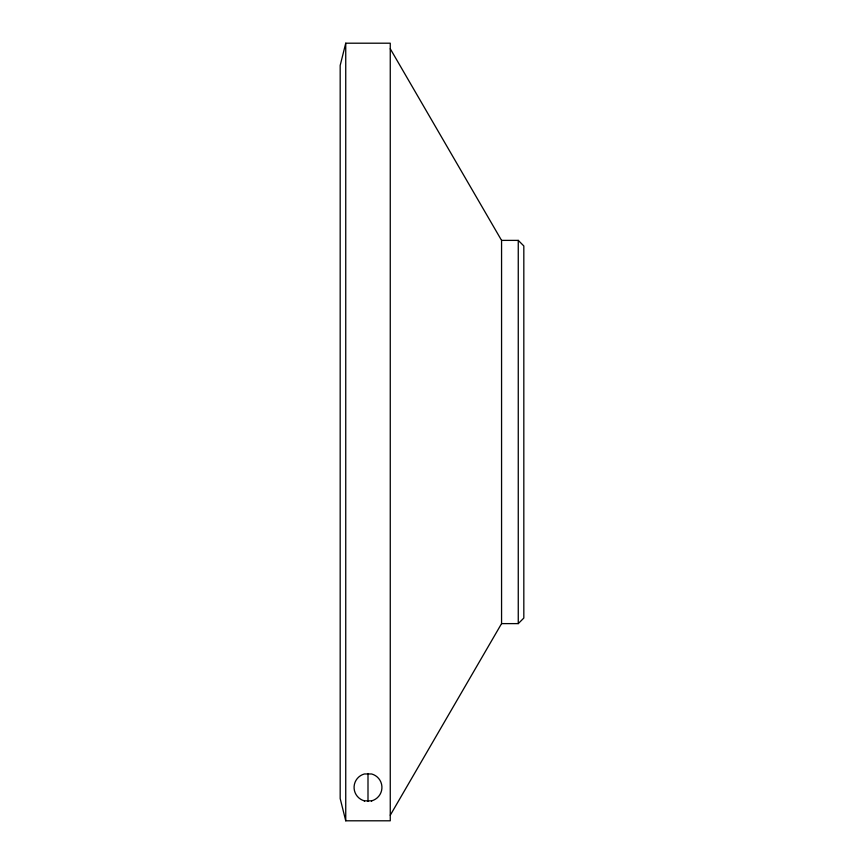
<?xml version="1.0" encoding="UTF-8"?>
<svg xmlns="http://www.w3.org/2000/svg" width="864" height="864" viewBox="0 0 864 864"><rect width="100%" height="100%" fill="white"/><g stroke="black" fill="none" stroke-linecap="round" stroke-linejoin="round"><path stroke-width="1.3" d="M345.74 43.2L340.178 65.459L340.178 798.541L345.74 820.8L390.258 820.8L390.258 43.2L345.74 43.2L345.74 820.8M390.258 815.238L501.563 623.614L501.563 240.386L390.258 48.762M501.563 623.614L518.26 623.614L523.822 618.052L523.822 245.948L518.26 240.386L501.563 240.386M364.403 801.122L364.403 800.852A13.91 13.91 0 0 1 364.403 773.971L371.606 773.971A13.91 13.91 0 0 1 371.606 800.852L371.606 801.122M364.403 800.852L371.606 800.852M518.26 240.386L518.26 623.614M367.999 773.496L367.999 801.328"/></g></svg>
